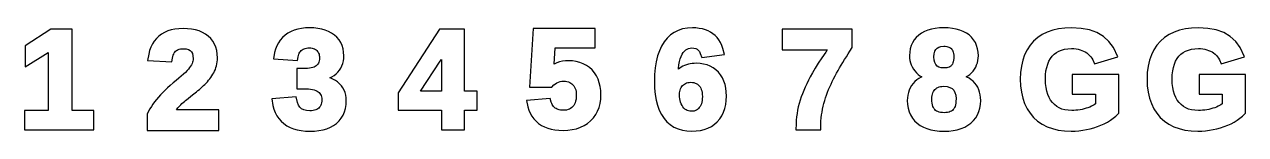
# Model space of a CAD drawing. Header units: metres. Extents: x 3 to 171, y -107 to -32.
# Drawn here: x 132.04 to 156.51, y -106.56 to -104.49 of the extents above; entities that cross this region are included whole.
import ezdxf

# ---------------------------------------------------------------- set-up
doc = ezdxf.new("R2010")
doc.units = ezdxf.units.M

msp = doc.modelspace()

# ---------------------------------------------------------------- linework, layer by layer
for p, q in [((137.672, -104.495), (137.593, -104.504)), ((137.754, -104.492), (137.672, -104.495)), ((137.84, -104.495), (137.754, -104.492)), ((137.922, -104.504), (137.84, -104.495)), ((145.426, -104.494), (145.326, -104.5)), ((145.497, -104.497), (145.426, -104.494)), ((150.465, -104.494), (150.377, -104.497)), ((150.554, -104.497), (150.465, -104.494)), ((153.027, -104.494), (152.892, -104.5)), ((153.215, -104.505), (153.027, -104.494)), ((155.567, -104.494), (155.432, -104.5)), ((155.755, -104.505), (155.567, -104.494)), ((132.57, -104.522), (132.056, -104.856)), ((132.995, -104.522), (132.57, -104.522)), ((132.995, -106.15), (132.995, -104.522)), ((134.686, -104.706), (134.642, -104.758)), ((134.735, -104.659), (134.686, -104.706)), ((134.789, -104.619), (134.735, -104.659)), ((134.849, -104.585), (134.789, -104.619)), ((134.914, -104.557), (134.849, -104.585)), ((134.984, -104.535), (134.914, -104.557)), ((135.058, -104.52), (134.984, -104.535)), ((135.136, -104.511), (135.058, -104.52)), ((135.219, -104.508), (135.136, -104.511)), ((135.308, -104.511), (135.219, -104.508)), ((135.392, -104.52), (135.308, -104.511)), ((135.47, -104.535), (135.392, -104.52)), ((135.542, -104.557), (135.47, -104.535)), ((135.61, -104.585), (135.542, -104.557)), ((135.671, -104.62), (135.61, -104.585)), ((135.726, -104.661), (135.671, -104.62)), ((135.775, -104.708), (135.726, -104.661)), ((135.816, -104.761), (135.775, -104.708)), ((137.169, -104.74), (137.131, -104.796)), ((137.214, -104.689), (137.169, -104.74)), ((137.266, -104.643), (137.214, -104.689)), ((137.322, -104.603), (137.266, -104.643)), ((137.384, -104.569), (137.322, -104.603)), ((137.449, -104.541), (137.384, -104.569)), ((137.519, -104.52), (137.449, -104.541)), ((137.593, -104.504), (137.519, -104.52)), ((137.998, -104.519), (137.922, -104.504)), ((138.07, -104.539), (137.998, -104.519)), ((138.136, -104.566), (138.07, -104.539)), ((138.198, -104.599), (138.136, -104.566)), ((138.254, -104.638), (138.198, -104.599)), ((138.303, -104.683), (138.254, -104.638)), ((138.346, -104.733), (138.303, -104.683)), ((138.38, -104.788), (138.346, -104.733)), ((140.358, -104.522), (139.528, -105.793)), ((140.861, -104.522), (140.358, -104.522)), ((140.861, -105.76), (140.861, -104.522)), ((142.236, -104.508), (142.164, -105.684)), ((143.482, -104.508), (142.236, -104.508)), ((143.482, -104.892), (143.482, -104.508)), ((144.92, -104.7), (144.86, -104.774)), ((144.988, -104.637), (144.92, -104.7)), ((145.062, -104.585), (144.988, -104.637)), ((145.144, -104.545), (145.062, -104.585)), ((145.232, -104.517), (145.144, -104.545)), ((145.326, -104.5), (145.232, -104.517)), ((145.564, -104.504), (145.497, -104.497)), ((145.627, -104.515), (145.564, -104.504)), ((145.687, -104.532), (145.627, -104.515)), ((145.742, -104.553), (145.687, -104.532)), ((145.793, -104.58), (145.742, -104.553)), ((145.84, -104.612), (145.793, -104.58)), ((145.883, -104.648), (145.84, -104.612)), ((145.922, -104.69), (145.883, -104.648)), ((145.957, -104.737), (145.922, -104.69)), ((145.988, -104.789), (145.957, -104.737)), ((148.628, -104.522), (147.225, -104.522)), ((147.225, -104.522), (147.225, -104.935)), ((148.628, -104.889), (148.628, -104.522)), ((149.873, -104.736), (149.839, -104.791)), ((149.914, -104.686), (149.873, -104.736)), ((149.963, -104.641), (149.914, -104.686)), ((150.018, -104.602), (149.963, -104.641)), ((150.079, -104.568), (150.018, -104.602)), ((150.146, -104.541), (150.079, -104.568)), ((150.218, -104.521), (150.146, -104.541)), ((150.295, -104.506), (150.218, -104.521)), ((150.377, -104.497), (150.295, -104.506)), ((150.637, -104.506), (150.554, -104.497)), ((150.716, -104.52), (150.637, -104.506)), ((150.788, -104.54), (150.716, -104.52)), ((150.855, -104.566), (150.788, -104.54)), ((150.917, -104.599), (150.855, -104.566)), ((150.973, -104.637), (150.917, -104.599)), ((151.022, -104.682), (150.973, -104.637)), ((151.063, -104.732), (151.022, -104.682)), ((151.098, -104.787), (151.063, -104.732)), ((152.347, -104.689), (152.266, -104.76)), ((152.439, -104.629), (152.347, -104.689)), ((152.539, -104.58), (152.439, -104.629)), ((152.648, -104.542), (152.539, -104.58)), ((152.766, -104.516), (152.648, -104.542)), ((152.892, -104.5), (152.766, -104.516)), ((153.384, -104.537), (153.215, -104.505)), ((153.535, -104.59), (153.384, -104.537)), ((153.665, -104.666), (153.535, -104.59)), ((153.775, -104.764), (153.665, -104.666)), ((154.887, -104.689), (154.806, -104.76)), ((154.979, -104.629), (154.887, -104.689)), ((155.079, -104.58), (154.979, -104.629)), ((155.188, -104.542), (155.079, -104.58)), ((155.306, -104.516), (155.188, -104.542)), ((155.432, -104.5), (155.306, -104.516)), ((155.924, -104.537), (155.755, -104.505)), ((156.075, -104.59), (155.924, -104.537)), ((156.205, -104.666), (156.075, -104.59)), ((156.315, -104.764), (156.205, -104.666)), ((132.056, -104.856), (132.056, -105.273)), ((134.55, -104.947), (134.531, -105.02)), ((134.575, -104.879), (134.55, -104.947)), ((134.605, -104.816), (134.575, -104.879)), ((134.642, -104.758), (134.605, -104.816)), ((135.045, -104.997), (135.058, -104.978)), ((135.058, -104.978), (135.071, -104.963)), ((135.071, -104.963), (135.086, -104.95)), ((135.086, -104.95), (135.102, -104.939)), ((135.102, -104.939), (135.121, -104.929)), ((135.121, -104.929), (135.142, -104.922)), ((135.142, -104.922), (135.166, -104.916)), ((135.166, -104.916), (135.192, -104.913)), ((135.192, -104.913), (135.221, -104.912)), ((135.221, -104.912), (135.28, -104.916)), ((135.28, -104.916), (135.326, -104.929)), ((135.326, -104.929), (135.361, -104.948)), ((135.361, -104.948), (135.387, -104.974)), ((135.387, -104.974), (135.406, -105.008)), ((135.85, -104.819), (135.816, -104.761)), ((135.876, -104.881), (135.85, -104.819)), ((135.895, -104.948), (135.876, -104.881)), ((135.906, -105.02), (135.895, -104.948)), ((137.073, -104.921), (137.055, -104.99)), ((137.099, -104.856), (137.073, -104.921)), ((137.131, -104.796), (137.099, -104.856)), ((137.55, -105), (137.561, -104.981)), ((137.561, -104.981), (137.575, -104.964)), ((137.575, -104.964), (137.59, -104.949)), ((137.59, -104.949), (137.607, -104.935)), ((137.607, -104.935), (137.626, -104.923)), ((137.626, -104.923), (137.646, -104.914)), ((137.646, -104.914), (137.668, -104.906)), ((137.668, -104.906), (137.692, -104.901)), ((137.692, -104.901), (137.718, -104.897)), ((137.718, -104.897), (137.747, -104.896)), ((137.747, -104.896), (137.778, -104.897)), ((137.778, -104.897), (137.805, -104.901)), ((137.805, -104.901), (137.83, -104.907)), ((137.83, -104.907), (137.852, -104.914)), ((137.852, -104.914), (137.871, -104.924)), ((137.871, -104.924), (137.888, -104.935)), ((137.888, -104.935), (137.903, -104.949)), ((137.903, -104.949), (137.916, -104.964)), ((137.916, -104.964), (137.928, -104.981)), ((137.928, -104.981), (137.937, -105)), ((138.407, -104.848), (138.38, -104.788)), ((138.426, -104.912), (138.407, -104.848)), ((138.438, -104.98), (138.426, -104.912)), ((138.441, -105.051), (138.438, -104.98)), ((142.654, -105.223), (142.676, -104.892)), ((142.676, -104.892), (143.482, -104.892)), ((144.765, -104.952), (144.729, -105.057)), ((144.808, -104.858), (144.765, -104.952)), ((144.86, -104.774), (144.808, -104.858)), ((145.244, -104.988), (145.269, -104.959)), ((145.269, -104.959), (145.295, -104.935)), ((145.295, -104.935), (145.323, -104.918)), ((145.323, -104.918), (145.352, -104.906)), ((145.352, -104.906), (145.384, -104.898)), ((145.384, -104.898), (145.418, -104.896)), ((145.418, -104.896), (145.459, -104.899)), ((145.459, -104.899), (145.493, -104.908)), ((145.493, -104.908), (145.521, -104.922)), ((145.521, -104.922), (145.546, -104.942)), ((145.546, -104.942), (145.567, -104.969)), ((145.567, -104.969), (145.586, -105.004)), ((146.015, -104.845), (145.988, -104.789)), ((146.038, -104.906), (146.015, -104.845)), ((146.073, -105.025), (146.038, -104.906)), ((147.225, -104.935), (148.13, -104.935)), ((148.098, -104.982), (148.021, -105.097)), ((148.13, -104.935), (148.098, -104.982)), ((148.548, -105.016), (148.584, -104.959)), ((148.584, -104.959), (148.628, -104.889)), ((149.782, -104.98), (149.779, -105.05)), ((149.793, -104.913), (149.782, -104.98)), ((149.812, -104.85), (149.793, -104.913)), ((149.839, -104.791), (149.812, -104.85)), ((150.272, -105.012), (150.285, -104.963)), ((150.285, -104.963), (150.304, -104.926)), ((150.304, -104.926), (150.33, -104.899)), ((150.33, -104.899), (150.364, -104.879)), ((150.364, -104.879), (150.408, -104.866)), ((150.408, -104.866), (150.466, -104.862)), ((150.466, -104.862), (150.496, -104.863)), ((150.496, -104.863), (150.523, -104.866)), ((150.523, -104.866), (150.548, -104.871)), ((150.548, -104.871), (150.569, -104.879)), ((150.569, -104.879), (150.588, -104.887)), ((150.588, -104.887), (150.604, -104.898)), ((150.604, -104.898), (150.617, -104.91)), ((150.617, -104.91), (150.629, -104.924)), ((150.629, -104.924), (150.64, -104.94)), ((150.64, -104.94), (150.648, -104.96)), ((150.648, -104.96), (150.656, -104.983)), ((150.656, -104.983), (150.661, -105.009)), ((151.124, -104.847), (151.098, -104.787)), ((151.143, -104.912), (151.124, -104.847)), ((151.154, -104.98), (151.143, -104.912)), ((151.158, -105.053), (151.154, -104.98)), ((152.134, -104.933), (152.085, -105.033)), ((152.194, -104.842), (152.134, -104.933)), ((152.266, -104.76), (152.194, -104.842)), ((152.721, -104.988), (152.77, -104.96)), ((152.77, -104.96), (152.826, -104.938)), ((152.826, -104.938), (152.887, -104.922)), ((152.887, -104.922), (152.954, -104.912)), ((152.954, -104.912), (153.027, -104.909)), ((153.027, -104.909), (153.072, -104.91)), ((153.072, -104.91), (153.115, -104.915)), ((153.115, -104.915), (153.156, -104.922)), ((153.156, -104.922), (153.195, -104.931)), ((153.195, -104.931), (153.232, -104.944)), ((153.232, -104.944), (153.268, -104.959)), ((153.268, -104.959), (153.301, -104.977)), ((153.301, -104.977), (153.332, -104.997)), ((153.863, -104.884), (153.775, -104.764)), ((153.953, -105.073), (153.863, -104.884)), ((154.674, -104.933), (154.625, -105.033)), ((154.734, -104.842), (154.674, -104.933)), ((154.806, -104.76), (154.734, -104.842)), ((155.261, -104.988), (155.31, -104.96)), ((155.31, -104.96), (155.366, -104.938)), ((155.366, -104.938), (155.427, -104.922)), ((155.427, -104.922), (155.494, -104.912)), ((155.494, -104.912), (155.567, -104.909)), ((155.567, -104.909), (155.612, -104.91)), ((155.612, -104.91), (155.655, -104.915)), ((155.655, -104.915), (155.696, -104.922)), ((155.696, -104.922), (155.735, -104.931)), ((155.735, -104.931), (155.772, -104.944)), ((155.772, -104.944), (155.808, -104.959)), ((155.808, -104.959), (155.841, -104.977)), ((155.841, -104.977), (155.872, -104.997)), ((156.403, -104.884), (156.315, -104.764)), ((156.493, -105.073), (156.403, -104.884)), ((132.056, -105.273), (132.514, -104.986)), ((132.514, -104.986), (132.514, -106.15)), ((134.531, -105.02), (134.51, -105.15)), ((134.51, -105.15), (134.994, -105.177)), ((134.994, -105.177), (135.007, -105.099)), ((135.007, -105.099), (135.015, -105.069)), ((135.015, -105.069), (135.024, -105.042)), ((135.024, -105.042), (135.034, -105.018)), ((135.034, -105.018), (135.045, -104.997)), ((135.401, -105.209), (135.388, -105.235)), ((135.41, -105.184), (135.401, -105.209)), ((135.406, -105.008), (135.418, -105.054)), ((135.417, -105.159), (135.41, -105.184)), ((135.421, -105.135), (135.417, -105.159)), ((135.418, -105.054), (135.423, -105.112)), ((135.423, -105.112), (135.421, -105.135)), ((135.891, -105.252), (135.899, -105.215)), ((135.899, -105.215), (135.905, -105.176)), ((135.905, -105.176), (135.908, -105.136)), ((135.909, -105.095), (135.906, -105.02)), ((135.908, -105.136), (135.909, -105.095)), ((137.055, -104.99), (137.034, -105.115)), ((137.034, -105.115), (137.516, -105.149)), ((137.516, -105.149), (137.527, -105.071)), ((137.527, -105.071), (137.533, -105.045)), ((137.533, -105.045), (137.54, -105.022)), ((137.54, -105.022), (137.55, -105)), ((137.922, -105.218), (137.907, -105.236)), ((137.933, -105.199), (137.922, -105.218)), ((137.942, -105.178), (137.933, -105.199)), ((137.937, -105), (137.945, -105.021)), ((137.949, -105.154), (137.942, -105.178)), ((137.945, -105.021), (137.95, -105.044)), ((137.953, -105.128), (137.949, -105.154)), ((137.95, -105.044), (137.954, -105.07)), ((137.955, -105.098), (137.953, -105.128)), ((137.954, -105.07), (137.955, -105.098)), ((138.403, -105.254), (138.42, -105.207)), ((138.42, -105.207), (138.432, -105.157)), ((138.432, -105.157), (138.439, -105.105)), ((138.439, -105.105), (138.441, -105.051)), ((139.981, -105.76), (140.374, -105.163)), ((140.374, -105.163), (140.398, -105.126)), ((140.398, -105.126), (140.397, -105.141)), ((140.397, -105.141), (140.397, -105.164)), ((140.397, -105.164), (140.397, -105.185)), ((140.397, -105.185), (140.397, -105.76)), ((142.658, -105.221), (142.654, -105.223)), ((142.71, -105.196), (142.658, -105.221)), ((142.764, -105.177), (142.71, -105.196)), ((142.822, -105.163), (142.764, -105.177)), ((142.881, -105.155), (142.822, -105.163)), ((142.944, -105.153), (142.881, -105.155)), ((143.024, -105.156), (142.944, -105.153)), ((143.1, -105.167), (143.024, -105.156)), ((143.173, -105.186), (143.1, -105.167)), ((143.241, -105.213), (143.173, -105.186)), ((143.304, -105.247), (143.241, -105.213)), ((144.702, -105.171), (144.683, -105.295)), ((144.729, -105.057), (144.702, -105.171)), ((145.156, -105.233), (145.168, -105.17)), ((145.168, -105.17), (145.183, -105.114)), ((145.183, -105.114), (145.201, -105.065)), ((145.201, -105.065), (145.221, -105.023)), ((145.221, -105.023), (145.244, -104.988)), ((145.346, -105.223), (145.308, -105.234)), ((145.384, -105.214), (145.346, -105.223)), ((145.423, -105.208), (145.384, -105.214)), ((145.464, -105.205), (145.423, -105.208)), ((145.506, -105.204), (145.464, -105.205)), ((145.581, -105.207), (145.506, -105.204)), ((145.653, -105.218), (145.581, -105.207)), ((145.586, -105.004), (145.615, -105.089)), ((145.615, -105.089), (146.073, -105.025)), ((145.721, -105.236), (145.653, -105.218)), ((147.951, -105.204), (147.89, -105.302)), ((148.021, -105.097), (147.951, -105.204)), ((148.411, -105.24), (148.444, -105.185)), ((148.444, -105.185), (148.478, -105.129)), ((148.478, -105.129), (148.513, -105.073)), ((148.513, -105.073), (148.548, -105.016)), ((149.779, -105.05), (149.781, -105.099)), ((149.781, -105.099), (149.787, -105.146)), ((149.787, -105.146), (149.798, -105.191)), ((149.798, -105.191), (149.813, -105.235)), ((150.268, -105.073), (150.272, -105.012)), ((150.273, -105.138), (150.268, -105.073)), ((150.285, -105.19), (150.273, -105.138)), ((150.305, -105.229), (150.285, -105.19)), ((150.331, -105.258), (150.305, -105.229)), ((150.639, -105.218), (150.629, -105.235)), ((150.648, -105.197), (150.639, -105.218)), ((150.656, -105.172), (150.648, -105.197)), ((150.661, -105.143), (150.656, -105.172)), ((150.661, -105.009), (150.664, -105.04)), ((150.664, -105.11), (150.661, -105.143)), ((150.664, -105.04), (150.666, -105.073)), ((150.666, -105.073), (150.664, -105.11)), ((151.123, -105.237), (151.138, -105.194)), ((151.138, -105.194), (151.149, -105.148)), ((151.149, -105.148), (151.155, -105.101)), ((151.155, -105.101), (151.158, -105.053)), ((152.047, -105.142), (152.02, -105.259)), ((152.085, -105.033), (152.047, -105.142)), ((152.527, -105.285), (152.547, -105.22)), ((152.547, -105.22), (152.571, -105.162)), ((152.571, -105.162), (152.601, -105.109)), ((152.601, -105.109), (152.636, -105.063)), ((152.636, -105.063), (152.676, -105.022)), ((152.676, -105.022), (152.721, -104.988)), ((153.332, -104.997), (153.361, -105.02)), ((153.361, -105.02), (153.387, -105.045)), ((153.387, -105.045), (153.41, -105.072)), ((153.41, -105.072), (153.432, -105.103)), ((153.432, -105.103), (153.451, -105.136)), ((153.451, -105.136), (153.486, -105.214)), ((153.486, -105.214), (153.953, -105.073)), ((154.587, -105.142), (154.56, -105.259)), ((154.625, -105.033), (154.587, -105.142)), ((155.067, -105.285), (155.087, -105.22)), ((155.087, -105.22), (155.111, -105.162)), ((155.111, -105.162), (155.141, -105.109)), ((155.141, -105.109), (155.176, -105.063)), ((155.176, -105.063), (155.216, -105.022)), ((155.216, -105.022), (155.261, -104.988)), ((155.872, -104.997), (155.901, -105.02)), ((155.901, -105.02), (155.927, -105.045)), ((155.927, -105.045), (155.95, -105.072)), ((155.95, -105.072), (155.972, -105.103)), ((155.972, -105.103), (155.991, -105.136)), ((155.991, -105.136), (156.026, -105.214)), ((156.026, -105.214), (156.493, -105.073)), ((135.183, -105.462), (135.133, -105.504)), ((135.227, -105.422), (135.183, -105.462)), ((135.266, -105.385), (135.227, -105.422)), ((135.3, -105.35), (135.266, -105.385)), ((135.329, -105.318), (135.3, -105.35)), ((135.352, -105.289), (135.329, -105.318)), ((135.372, -105.261), (135.352, -105.289)), ((135.388, -105.235), (135.372, -105.261)), ((135.777, -105.485), (135.798, -105.455)), ((135.798, -105.455), (135.817, -105.424)), ((135.817, -105.424), (135.835, -105.392)), ((135.835, -105.392), (135.852, -105.359)), ((135.852, -105.359), (135.867, -105.325)), ((135.867, -105.325), (135.88, -105.289)), ((135.88, -105.289), (135.891, -105.252)), ((137.675, -105.308), (137.5, -105.308)), ((137.5, -105.308), (137.5, -105.715)), ((137.717, -105.306), (137.675, -105.308)), ((137.755, -105.302), (137.717, -105.306)), ((137.79, -105.296), (137.755, -105.302)), ((137.82, -105.288), (137.79, -105.296)), ((137.847, -105.278), (137.82, -105.288)), ((137.87, -105.266), (137.847, -105.278)), ((137.89, -105.251), (137.87, -105.266)), ((137.907, -105.236), (137.89, -105.251)), ((138.163, -105.494), (138.204, -105.473)), ((138.204, -105.473), (138.247, -105.446)), ((138.247, -105.446), (138.287, -105.414)), ((138.287, -105.414), (138.323, -105.379)), ((138.323, -105.379), (138.355, -105.34)), ((138.355, -105.34), (138.381, -105.299)), ((138.381, -105.299), (138.403, -105.254)), ((143.362, -105.288), (143.304, -105.247)), ((143.416, -105.337), (143.362, -105.288)), ((143.463, -105.393), (143.416, -105.337)), ((143.503, -105.454), (143.463, -105.393)), ((143.536, -105.52), (143.503, -105.454)), ((144.671, -105.429), (144.667, -105.572)), ((144.683, -105.295), (144.671, -105.429)), ((145.173, -105.302), (145.146, -105.323)), ((145.146, -105.323), (145.147, -105.303)), ((145.147, -105.303), (145.156, -105.233)), ((145.204, -105.281), (145.173, -105.302)), ((145.237, -105.263), (145.204, -105.281)), ((145.272, -105.247), (145.237, -105.263)), ((145.308, -105.234), (145.272, -105.247)), ((145.785, -105.262), (145.721, -105.236)), ((145.844, -105.295), (145.785, -105.262)), ((145.898, -105.335), (145.844, -105.295)), ((145.948, -105.383), (145.898, -105.335)), ((145.991, -105.436), (145.948, -105.383)), ((146.028, -105.495), (145.991, -105.436)), ((147.79, -105.472), (147.751, -105.544)), ((147.836, -105.392), (147.79, -105.472)), ((147.89, -105.302), (147.836, -105.392)), ((148.258, -105.511), (148.286, -105.457)), ((148.286, -105.457), (148.315, -105.403)), ((148.315, -105.403), (148.346, -105.349)), ((148.346, -105.349), (148.378, -105.295)), ((148.378, -105.295), (148.411, -105.24)), ((149.813, -105.235), (149.833, -105.277)), ((149.833, -105.277), (149.856, -105.318)), ((149.856, -105.318), (149.884, -105.357)), ((149.884, -105.357), (149.916, -105.393)), ((149.916, -105.393), (149.95, -105.425)), ((149.95, -105.425), (149.988, -105.453)), ((149.988, -105.453), (150.025, -105.477)), ((150.366, -105.279), (150.331, -105.258)), ((150.411, -105.292), (150.366, -105.279)), ((150.469, -105.297), (150.411, -105.292)), ((150.498, -105.296), (150.469, -105.297)), ((150.525, -105.293), (150.498, -105.296)), ((150.549, -105.287), (150.525, -105.293)), ((150.57, -105.28), (150.549, -105.287)), ((150.589, -105.271), (150.57, -105.28)), ((150.604, -105.261), (150.589, -105.271)), ((150.618, -105.249), (150.604, -105.261)), ((150.629, -105.235), (150.618, -105.249)), ((150.914, -105.474), (150.948, -105.454)), ((150.925, -105.478), (150.914, -105.474)), ((150.948, -105.454), (150.986, -105.426)), ((150.986, -105.426), (151.021, -105.394)), ((151.021, -105.394), (151.052, -105.358)), ((151.052, -105.358), (151.08, -105.32)), ((151.08, -105.32), (151.104, -105.28)), ((151.104, -105.28), (151.123, -105.237)), ((152.004, -105.385), (151.999, -105.519)), ((152.02, -105.259), (152.004, -105.385)), ((152.502, -105.519), (152.505, -105.435)), ((152.505, -105.435), (152.513, -105.357)), ((152.513, -105.357), (152.527, -105.285)), ((153.973, -105.426), (153.04, -105.426)), ((153.04, -105.426), (153.04, -105.822)), ((153.973, -106.2), (153.973, -105.426)), ((154.544, -105.385), (154.539, -105.519)), ((154.56, -105.259), (154.544, -105.385)), ((155.042, -105.519), (155.045, -105.435)), ((155.045, -105.435), (155.053, -105.357)), ((155.053, -105.357), (155.067, -105.285)), ((156.513, -105.426), (155.581, -105.426)), ((155.581, -105.426), (155.581, -105.822)), ((156.513, -106.2), (156.513, -105.426)), ((134.911, -105.693), (134.861, -105.741)), ((134.964, -105.646), (134.911, -105.693)), ((135.02, -105.597), (134.964, -105.646)), ((135.079, -105.549), (135.02, -105.597)), ((135.133, -105.504), (135.079, -105.549)), ((135.548, -105.725), (135.576, -105.701)), ((135.576, -105.701), (135.604, -105.676)), ((135.604, -105.676), (135.631, -105.65)), ((135.631, -105.65), (135.658, -105.625)), ((135.658, -105.625), (135.683, -105.598)), ((135.683, -105.598), (135.708, -105.571)), ((135.708, -105.571), (135.732, -105.544)), ((135.732, -105.544), (135.755, -105.515)), ((135.755, -105.515), (135.777, -105.485)), ((137.5, -105.715), (137.682, -105.715)), ((137.682, -105.715), (137.731, -105.717)), ((137.731, -105.717), (137.774, -105.721)), ((138.17, -105.496), (138.163, -105.494)), ((138.223, -105.519), (138.17, -105.496)), ((138.272, -105.546), (138.223, -105.519)), ((138.317, -105.577), (138.272, -105.546)), ((138.357, -105.613), (138.317, -105.577)), ((138.392, -105.653), (138.357, -105.613)), ((138.422, -105.695), (138.392, -105.653)), ((138.447, -105.741), (138.422, -105.695)), ((142.164, -105.684), (142.61, -105.684)), ((142.61, -105.684), (142.653, -105.637)), ((142.653, -105.637), (142.681, -105.613)), ((142.681, -105.613), (142.71, -105.594)), ((142.71, -105.594), (142.741, -105.58)), ((142.741, -105.58), (142.774, -105.569)), ((142.774, -105.569), (142.809, -105.563)), ((142.809, -105.563), (142.848, -105.561)), ((142.848, -105.561), (142.882, -105.562)), ((142.882, -105.562), (142.914, -105.567)), ((142.914, -105.567), (142.943, -105.575)), ((142.943, -105.575), (142.969, -105.585)), ((142.969, -105.585), (142.993, -105.598)), ((142.993, -105.598), (143.014, -105.615)), ((143.014, -105.615), (143.034, -105.634)), ((143.034, -105.634), (143.051, -105.656)), ((143.051, -105.656), (143.066, -105.681)), ((143.066, -105.681), (143.078, -105.707)), ((143.078, -105.707), (143.088, -105.737)), ((143.561, -105.592), (143.536, -105.52)), ((143.579, -105.668), (143.561, -105.592)), ((143.59, -105.748), (143.579, -105.668)), ((144.667, -105.572), (144.671, -105.704)), ((144.671, -105.704), (144.683, -105.826)), ((145.179, -105.739), (145.188, -105.713)), ((145.188, -105.713), (145.2, -105.69)), ((145.2, -105.69), (145.214, -105.669)), ((145.214, -105.669), (145.23, -105.649)), ((145.23, -105.649), (145.248, -105.632)), ((145.248, -105.632), (145.268, -105.618)), ((145.268, -105.618), (145.289, -105.606)), ((145.289, -105.606), (145.312, -105.597)), ((145.312, -105.597), (145.338, -105.59)), ((145.338, -105.59), (145.365, -105.586)), ((145.365, -105.586), (145.395, -105.584)), ((145.395, -105.584), (145.427, -105.586)), ((145.427, -105.586), (145.456, -105.59)), ((145.456, -105.59), (145.482, -105.598)), ((145.482, -105.598), (145.505, -105.607)), ((145.505, -105.607), (145.527, -105.62)), ((145.527, -105.62), (145.546, -105.635)), ((145.546, -105.635), (145.565, -105.653)), ((145.565, -105.653), (145.581, -105.674)), ((145.581, -105.674), (145.594, -105.698)), ((145.594, -105.698), (145.606, -105.725)), ((146.058, -105.559), (146.028, -105.495)), ((146.081, -105.627), (146.058, -105.559)), ((146.097, -105.7), (146.081, -105.627)), ((146.107, -105.777), (146.097, -105.7)), ((147.687, -105.678), (147.659, -105.745)), ((147.718, -105.611), (147.687, -105.678)), ((147.751, -105.544), (147.718, -105.611)), ((148.157, -105.728), (148.18, -105.674)), ((148.18, -105.674), (148.205, -105.619)), ((148.205, -105.619), (148.231, -105.566)), ((148.231, -105.566), (148.258, -105.511)), ((149.794, -105.692), (149.772, -105.739)), ((149.82, -105.648), (149.794, -105.692)), ((149.851, -105.607), (149.82, -105.648)), ((149.887, -105.57), (149.851, -105.607)), ((149.925, -105.536), (149.887, -105.57)), ((149.967, -105.507), (149.925, -105.536)), ((150.012, -105.482), (149.967, -105.507)), ((150.025, -105.477), (150.012, -105.482)), ((150.286, -105.727), (150.304, -105.711)), ((150.304, -105.711), (150.323, -105.697)), ((150.323, -105.697), (150.345, -105.686)), ((150.345, -105.686), (150.37, -105.677)), ((150.37, -105.677), (150.398, -105.67)), ((150.398, -105.67), (150.428, -105.666)), ((150.428, -105.666), (150.461, -105.664)), ((150.461, -105.664), (150.533, -105.67)), ((150.533, -105.67), (150.589, -105.685)), ((150.589, -105.685), (150.632, -105.71)), ((150.632, -105.71), (150.665, -105.743)), ((150.971, -105.502), (150.925, -105.478)), ((151.013, -105.531), (150.971, -105.502)), ((151.052, -105.563), (151.013, -105.531)), ((151.088, -105.6), (151.052, -105.563)), ((151.119, -105.64), (151.088, -105.6)), ((151.146, -105.684), (151.119, -105.64)), ((151.167, -105.731), (151.146, -105.684)), ((151.999, -105.519), (152.004, -105.655)), ((152.004, -105.655), (152.02, -105.782)), ((152.505, -105.605), (152.502, -105.519)), ((152.514, -105.685), (152.505, -105.605)), ((152.528, -105.758), (152.514, -105.685)), ((154.539, -105.519), (154.544, -105.655)), ((154.544, -105.655), (154.56, -105.782)), ((155.045, -105.605), (155.042, -105.519)), ((155.054, -105.685), (155.045, -105.605)), ((155.068, -105.758), (155.054, -105.685)), ((134.687, -105.926), (134.651, -105.973)), ((134.727, -105.88), (134.687, -105.926)), ((134.768, -105.834), (134.727, -105.88)), ((134.813, -105.788), (134.768, -105.834)), ((134.861, -105.741), (134.813, -105.788)), ((135.246, -105.968), (135.271, -105.947)), ((135.271, -105.947), (135.296, -105.926)), ((135.296, -105.926), (135.322, -105.905)), ((135.322, -105.905), (135.377, -105.861)), ((135.377, -105.861), (135.433, -105.816)), ((135.433, -105.816), (135.489, -105.771)), ((135.489, -105.771), (135.518, -105.749)), ((135.518, -105.749), (135.548, -105.725)), ((137.487, -105.875), (137.001, -105.917)), ((137.001, -105.917), (137.022, -106.047)), ((137.511, -105.987), (137.487, -105.875)), ((137.774, -105.721), (137.813, -105.727)), ((137.813, -105.727), (137.847, -105.736)), ((137.847, -105.736), (137.878, -105.746)), ((137.878, -105.746), (137.905, -105.759)), ((137.905, -105.759), (137.928, -105.774)), ((137.928, -105.774), (137.947, -105.79)), ((137.947, -105.79), (137.963, -105.808)), ((137.963, -105.808), (137.976, -105.827)), ((137.976, -105.827), (137.986, -105.848)), ((137.986, -105.848), (137.993, -105.872)), ((137.993, -105.872), (137.998, -105.899)), ((137.998, -105.963), (137.994, -105.993)), ((137.998, -105.899), (137.999, -105.929)), ((137.999, -105.929), (137.998, -105.963)), ((138.466, -105.79), (138.447, -105.741)), ((138.479, -105.841), (138.466, -105.79)), ((138.487, -105.895), (138.479, -105.841)), ((138.486, -106.031), (138.49, -105.952)), ((138.49, -105.952), (138.487, -105.895)), ((139.528, -105.793), (139.528, -106.144)), ((140.397, -105.76), (139.981, -105.76)), ((141.116, -105.76), (140.861, -105.76)), ((141.116, -106.144), (141.116, -105.76)), ((142.579, -105.908), (142.1, -105.947)), ((142.1, -105.947), (142.127, -106.072)), ((142.599, -105.979), (142.579, -105.908)), ((143.087, -105.96), (143.077, -105.992)), ((143.095, -105.924), (143.087, -105.96)), ((143.088, -105.737), (143.095, -105.769)), ((143.095, -105.769), (143.1, -105.804)), ((143.1, -105.885), (143.095, -105.924)), ((143.1, -105.804), (143.101, -105.841)), ((143.101, -105.841), (143.1, -105.885)), ((143.577, -106.007), (143.589, -105.922)), ((143.589, -105.922), (143.593, -105.833)), ((143.593, -105.833), (143.59, -105.748)), ((144.683, -105.826), (144.702, -105.94)), ((144.702, -105.94), (144.729, -106.044)), ((145.168, -105.829), (145.169, -105.796)), ((145.169, -105.872), (145.168, -105.829)), ((145.169, -105.796), (145.173, -105.766)), ((145.173, -105.912), (145.169, -105.872)), ((145.173, -105.766), (145.179, -105.739)), ((145.181, -105.949), (145.173, -105.912)), ((145.191, -105.984), (145.181, -105.949)), ((145.606, -105.725), (145.615, -105.756)), ((145.615, -105.756), (145.622, -105.79)), ((145.622, -105.949), (145.616, -105.983)), ((145.622, -105.79), (145.626, -105.828)), ((145.626, -105.911), (145.622, -105.949)), ((145.626, -105.828), (145.628, -105.869)), ((145.628, -105.869), (145.626, -105.911)), ((146.095, -106.031), (146.106, -105.947)), ((146.106, -105.947), (146.11, -105.859)), ((146.11, -105.859), (146.107, -105.777)), ((147.587, -105.942), (147.567, -106.008)), ((147.608, -105.877), (147.587, -105.942)), ((147.632, -105.811), (147.608, -105.877)), ((147.659, -105.745), (147.632, -105.811)), ((148.063, -106.007), (148.079, -105.95)), ((148.079, -105.95), (148.097, -105.893)), ((148.097, -105.893), (148.115, -105.838)), ((148.115, -105.838), (148.136, -105.783)), ((148.136, -105.783), (148.157, -105.728)), ((149.736, -105.893), (149.734, -105.948)), ((149.734, -105.948), (149.738, -106.027)), ((149.743, -105.839), (149.736, -105.893)), ((149.755, -105.788), (149.743, -105.839)), ((149.772, -105.739), (149.755, -105.788)), ((150.226, -105.92), (150.227, -105.883)), ((150.227, -105.962), (150.226, -105.92)), ((150.227, -105.883), (150.231, -105.849)), ((150.231, -106.001), (150.227, -105.962)), ((150.231, -105.849), (150.238, -105.819)), ((150.238, -105.819), (150.247, -105.791)), ((150.247, -105.791), (150.258, -105.767)), ((150.258, -105.767), (150.271, -105.746)), ((150.271, -105.746), (150.286, -105.727)), ((150.665, -105.743), (150.689, -105.786)), ((150.689, -105.786), (150.705, -105.843)), ((150.705, -105.843), (150.71, -105.915)), ((150.709, -105.959), (150.705, -105.999)), ((150.71, -105.915), (150.709, -105.959)), ((151.184, -105.781), (151.167, -105.731)), ((151.196, -105.833), (151.184, -105.781)), ((151.203, -105.888), (151.196, -105.833)), ((151.201, -106.025), (151.205, -105.946)), ((151.205, -105.946), (151.203, -105.888)), ((152.02, -105.782), (152.047, -105.9)), ((152.047, -105.9), (152.085, -106.01)), ((152.548, -105.825), (152.528, -105.758)), ((152.574, -105.885), (152.548, -105.825)), ((152.605, -105.94), (152.574, -105.885)), ((152.641, -105.988), (152.605, -105.94)), ((153.04, -105.822), (153.507, -105.822)), ((153.507, -105.822), (153.507, -106.012)), ((154.56, -105.782), (154.587, -105.9)), ((154.587, -105.9), (154.625, -106.01)), ((155.088, -105.825), (155.068, -105.758)), ((155.114, -105.885), (155.088, -105.825)), ((155.145, -105.94), (155.114, -105.885)), ((155.181, -105.988), (155.145, -105.94)), ((155.581, -105.822), (156.047, -105.822)), ((156.047, -105.822), (156.047, -106.012)), ((132.514, -106.15), (132.041, -106.15)), ((132.041, -106.15), (132.041, -106.533)), ((133.433, -106.15), (132.995, -106.15)), ((133.433, -106.533), (133.433, -106.15)), ((134.53, -106.163), (134.502, -106.222)), ((134.556, -106.115), (134.53, -106.163)), ((134.585, -106.067), (134.556, -106.115)), ((134.617, -106.02), (134.585, -106.067)), ((134.651, -105.973), (134.617, -106.02)), ((135.087, -106.134), (135.099, -106.117)), ((135.939, -106.134), (135.087, -106.134)), ((135.099, -106.117), (135.115, -106.096)), ((135.115, -106.096), (135.134, -106.075)), ((135.134, -106.075), (135.154, -106.054)), ((135.154, -106.054), (135.176, -106.033)), ((135.176, -106.033), (135.198, -106.011)), ((135.198, -106.011), (135.221, -105.99)), ((135.221, -105.99), (135.246, -105.968)), ((135.939, -106.547), (135.939, -106.134)), ((137.022, -106.047), (137.042, -106.12)), ((137.042, -106.12), (137.068, -106.189)), ((137.068, -106.189), (137.101, -106.253)), ((137.532, -106.039), (137.511, -105.987)), ((137.56, -106.08), (137.532, -106.039)), ((137.596, -106.112), (137.56, -106.08)), ((137.64, -106.134), (137.596, -106.112)), ((137.695, -106.149), (137.64, -106.134)), ((137.761, -106.154), (137.695, -106.149)), ((137.795, -106.153), (137.761, -106.154)), ((137.826, -106.149), (137.795, -106.153)), ((137.854, -106.143), (137.826, -106.149)), ((137.879, -106.135), (137.854, -106.143)), ((137.902, -106.125), (137.879, -106.135)), ((137.922, -106.113), (137.902, -106.125)), ((137.94, -106.099), (137.922, -106.113)), ((137.955, -106.083), (137.94, -106.099)), ((137.968, -106.065), (137.955, -106.083)), ((137.979, -106.044), (137.968, -106.065)), ((137.988, -106.021), (137.979, -106.044)), ((137.994, -105.993), (137.988, -106.021)), ((138.427, -106.241), (138.455, -106.176)), ((138.455, -106.176), (138.475, -106.106)), ((138.475, -106.106), (138.486, -106.031)), ((139.528, -106.144), (140.397, -106.144)), ((140.397, -106.144), (140.397, -106.533)), ((140.861, -106.144), (141.116, -106.144)), ((140.861, -106.533), (140.861, -106.144)), ((142.127, -106.072), (142.148, -106.14)), ((142.148, -106.14), (142.175, -106.203)), ((142.175, -106.203), (142.209, -106.262)), ((142.609, -106.006), (142.599, -105.979)), ((142.62, -106.03), (142.609, -106.006)), ((142.633, -106.051), (142.62, -106.03)), ((142.647, -106.069), (142.633, -106.051)), ((142.662, -106.085), (142.647, -106.069)), ((142.678, -106.098), (142.662, -106.085)), ((142.696, -106.11), (142.678, -106.098)), ((142.715, -106.12), (142.696, -106.11)), ((142.737, -106.129), (142.715, -106.12)), ((142.76, -106.135), (142.737, -106.129)), ((142.784, -106.14), (142.76, -106.135)), ((142.811, -106.143), (142.784, -106.14)), ((142.839, -106.144), (142.811, -106.143)), ((142.874, -106.142), (142.839, -106.144)), ((142.906, -106.138), (142.874, -106.142)), ((142.935, -106.13), (142.906, -106.138)), ((142.962, -106.119), (142.935, -106.13)), ((142.986, -106.106), (142.962, -106.119)), ((143.009, -106.089), (142.986, -106.106)), ((143.03, -106.069), (143.009, -106.089)), ((143.048, -106.047), (143.03, -106.069)), ((143.064, -106.021), (143.048, -106.047)), ((143.077, -105.992), (143.064, -106.021)), ((143.489, -106.231), (143.527, -106.161)), ((143.527, -106.161), (143.556, -106.086)), ((143.556, -106.086), (143.577, -106.007)), ((144.729, -106.044), (144.764, -106.14)), ((144.764, -106.14), (144.807, -106.227)), ((145.204, -106.017), (145.191, -105.984)), ((145.219, -106.047), (145.204, -106.017)), ((145.237, -106.075), (145.219, -106.047)), ((145.257, -106.1), (145.237, -106.075)), ((145.278, -106.12), (145.257, -106.1)), ((145.3, -106.136), (145.278, -106.12)), ((145.324, -106.148), (145.3, -106.136)), ((145.349, -106.157), (145.324, -106.148)), ((145.376, -106.162), (145.349, -106.157)), ((145.405, -106.164), (145.376, -106.162)), ((145.435, -106.162), (145.405, -106.164)), ((145.462, -106.158), (145.435, -106.162)), ((145.487, -106.15), (145.462, -106.158)), ((145.51, -106.14), (145.487, -106.15)), ((145.53, -106.127), (145.51, -106.14)), ((145.549, -106.111), (145.53, -106.127)), ((145.566, -106.091), (145.549, -106.111)), ((145.582, -106.069), (145.566, -106.091)), ((145.595, -106.043), (145.582, -106.069)), ((145.607, -106.015), (145.595, -106.043)), ((145.616, -105.983), (145.607, -106.015)), ((146.016, -106.252), (146.05, -106.184)), ((146.05, -106.184), (146.077, -106.11)), ((146.077, -106.11), (146.095, -106.031)), ((147.524, -106.208), (147.515, -106.276)), ((147.536, -106.14), (147.524, -106.208)), ((147.55, -106.074), (147.536, -106.14)), ((147.567, -106.008), (147.55, -106.074)), ((148.016, -106.237), (148.025, -106.178)), ((148.025, -106.178), (148.036, -106.12)), ((148.036, -106.12), (148.049, -106.063)), ((148.049, -106.063), (148.063, -106.007)), ((149.738, -106.027), (149.75, -106.102)), ((149.75, -106.102), (149.77, -106.172)), ((149.77, -106.172), (149.798, -106.237)), ((150.238, -106.035), (150.231, -106.001)), ((150.247, -106.065), (150.238, -106.035)), ((150.258, -106.091), (150.247, -106.065)), ((150.271, -106.112), (150.258, -106.091)), ((150.286, -106.131), (150.271, -106.112)), ((150.302, -106.146), (150.286, -106.131)), ((150.322, -106.16), (150.302, -106.146)), ((150.345, -106.171), (150.322, -106.16)), ((150.372, -106.18), (150.345, -106.171)), ((150.402, -106.187), (150.372, -106.18)), ((150.436, -106.191), (150.402, -106.187)), ((150.473, -106.192), (150.436, -106.191)), ((150.509, -106.191), (150.473, -106.192)), ((150.542, -106.187), (150.509, -106.191)), ((150.571, -106.18), (150.542, -106.187)), ((150.596, -106.171), (150.571, -106.18)), ((150.618, -106.16), (150.596, -106.171)), ((150.637, -106.147), (150.618, -106.16)), ((150.653, -106.131), (150.637, -106.147)), ((150.667, -106.113), (150.653, -106.131)), ((150.679, -106.091), (150.667, -106.113)), ((150.69, -106.065), (150.679, -106.091)), ((150.699, -106.034), (150.69, -106.065)), ((150.705, -105.999), (150.699, -106.034)), ((151.142, -106.236), (151.17, -106.17)), ((151.17, -106.17), (151.189, -106.1)), ((151.189, -106.1), (151.201, -106.025)), ((152.085, -106.01), (152.133, -106.112)), ((152.133, -106.112), (152.193, -106.204)), ((152.193, -106.204), (152.264, -106.287)), ((152.682, -106.03), (152.641, -105.988)), ((152.728, -106.066), (152.682, -106.03)), ((152.777, -106.095), (152.728, -106.066)), ((152.832, -106.118), (152.777, -106.095)), ((152.892, -106.134), (152.832, -106.118)), ((152.957, -106.144), (152.892, -106.134)), ((153.029, -106.148), (152.957, -106.144)), ((153.07, -106.147), (153.029, -106.148)), ((153.112, -106.144), (153.07, -106.147)), ((153.154, -106.14), (153.112, -106.144)), ((153.195, -106.133), (153.154, -106.14)), ((153.235, -106.126), (153.195, -106.133)), ((153.276, -106.116), (153.235, -106.126)), ((153.316, -106.104), (153.276, -106.116)), ((153.354, -106.092), (153.316, -106.104)), ((153.39, -106.078), (153.354, -106.092)), ((153.422, -106.063), (153.39, -106.078)), ((153.452, -106.048), (153.422, -106.063)), ((153.479, -106.032), (153.452, -106.048)), ((153.503, -106.016), (153.479, -106.032)), ((153.507, -106.012), (153.503, -106.016)), ((153.911, -106.259), (153.973, -106.2)), ((154.625, -106.01), (154.673, -106.112)), ((154.673, -106.112), (154.733, -106.204)), ((154.733, -106.204), (154.804, -106.287)), ((155.222, -106.03), (155.181, -105.988)), ((155.268, -106.066), (155.222, -106.03)), ((155.317, -106.095), (155.268, -106.066)), ((155.372, -106.118), (155.317, -106.095)), ((155.432, -106.134), (155.372, -106.118)), ((155.497, -106.144), (155.432, -106.134)), ((155.569, -106.148), (155.497, -106.144)), ((155.61, -106.147), (155.569, -106.148)), ((155.652, -106.144), (155.61, -106.147)), ((155.694, -106.14), (155.652, -106.144)), ((155.735, -106.133), (155.694, -106.14)), ((155.775, -106.126), (155.735, -106.133)), ((155.816, -106.116), (155.775, -106.126)), ((155.856, -106.104), (155.816, -106.116)), ((155.894, -106.092), (155.856, -106.104)), ((155.93, -106.078), (155.894, -106.092)), ((155.962, -106.063), (155.93, -106.078)), ((155.992, -106.048), (155.962, -106.063)), ((156.019, -106.032), (155.992, -106.048)), ((156.043, -106.016), (156.019, -106.032)), ((156.047, -106.012), (156.043, -106.016)), ((156.451, -106.259), (156.513, -106.2)), ((134.502, -106.222), (134.502, -106.547)), ((137.101, -106.253), (137.141, -106.311)), ((137.141, -106.311), (137.188, -106.364)), ((137.188, -106.364), (137.242, -106.411)), ((137.242, -106.411), (137.301, -106.452)), ((137.301, -106.452), (137.365, -106.486)), ((138.172, -106.483), (138.237, -106.448)), ((138.237, -106.448), (138.296, -106.405)), ((138.296, -106.405), (138.347, -106.356)), ((138.347, -106.356), (138.391, -106.301)), ((138.391, -106.301), (138.427, -106.241)), ((142.209, -106.262), (142.248, -106.315)), ((142.248, -106.315), (142.294, -106.364)), ((142.294, -106.364), (142.345, -106.407)), ((142.345, -106.407), (142.401, -106.445)), ((142.401, -106.445), (142.462, -106.476)), ((143.185, -106.484), (143.259, -106.448)), ((143.259, -106.448), (143.327, -106.405)), ((143.327, -106.405), (143.388, -106.353)), ((143.388, -106.353), (143.443, -106.295)), ((143.443, -106.295), (143.489, -106.231)), ((144.807, -106.227), (144.859, -106.305)), ((144.859, -106.305), (144.918, -106.372)), ((144.918, -106.372), (144.985, -106.43)), ((144.985, -106.43), (145.058, -106.478)), ((145.807, -106.465), (145.869, -106.423)), ((145.869, -106.423), (145.925, -106.372)), ((145.925, -106.372), (145.974, -106.315)), ((145.974, -106.315), (146.016, -106.252)), ((147.504, -106.413), (147.502, -106.533)), ((147.508, -106.344), (147.504, -106.413)), ((147.515, -106.276), (147.508, -106.344)), ((148, -106.533), (148.001, -106.42)), ((148.001, -106.42), (148.004, -106.358)), ((148.004, -106.358), (148.009, -106.297)), ((148.009, -106.297), (148.016, -106.237)), ((149.798, -106.237), (149.835, -106.298)), ((149.835, -106.298), (149.879, -106.353)), ((149.879, -106.353), (149.932, -106.402)), ((149.932, -106.402), (149.991, -106.445)), ((149.991, -106.445), (150.057, -106.481)), ((150.885, -106.48), (150.95, -106.444)), ((150.95, -106.444), (151.009, -106.401)), ((151.009, -106.401), (151.061, -106.351)), ((151.061, -106.351), (151.105, -106.296)), ((151.105, -106.296), (151.142, -106.236)), ((152.264, -106.287), (152.345, -106.36)), ((152.345, -106.36), (152.435, -106.422)), ((152.435, -106.422), (152.535, -106.472)), ((153.545, -106.47), (153.615, -106.442)), ((153.615, -106.442), (153.682, -106.412)), ((153.682, -106.412), (153.745, -106.378)), ((153.745, -106.378), (153.804, -106.341)), ((153.804, -106.341), (153.859, -106.302)), ((153.859, -106.302), (153.911, -106.259)), ((154.804, -106.287), (154.885, -106.36)), ((154.885, -106.36), (154.975, -106.422)), ((154.975, -106.422), (155.075, -106.472)), ((156.085, -106.47), (156.155, -106.442)), ((156.155, -106.442), (156.222, -106.412)), ((156.222, -106.412), (156.285, -106.378)), ((156.285, -106.378), (156.344, -106.341)), ((156.344, -106.341), (156.399, -106.302)), ((156.399, -106.302), (156.451, -106.259)), ((132.041, -106.533), (133.433, -106.533)), ((134.502, -106.547), (135.939, -106.547)), ((137.365, -106.486), (137.435, -106.514)), ((137.435, -106.514), (137.51, -106.536)), ((137.51, -106.536), (137.589, -106.551)), ((137.589, -106.551), (137.673, -106.56)), ((137.673, -106.56), (137.762, -106.563)), ((137.762, -106.563), (137.855, -106.56)), ((137.855, -106.56), (137.943, -106.551)), ((137.943, -106.551), (138.025, -106.535)), ((138.025, -106.535), (138.102, -106.512)), ((138.102, -106.512), (138.172, -106.483)), ((140.397, -106.533), (140.861, -106.533)), ((142.462, -106.476), (142.528, -106.502)), ((142.528, -106.502), (142.598, -106.521)), ((142.598, -106.521), (142.673, -106.535)), ((142.673, -106.535), (142.752, -106.544)), ((142.752, -106.544), (142.835, -106.547)), ((142.835, -106.547), (142.931, -106.543)), ((142.931, -106.543), (143.021, -106.531)), ((143.021, -106.531), (143.106, -106.512)), ((143.106, -106.512), (143.185, -106.484)), ((145.058, -106.478), (145.139, -106.514)), ((145.139, -106.514), (145.226, -106.54)), ((145.226, -106.54), (145.319, -106.556)), ((145.319, -106.556), (145.417, -106.561)), ((145.417, -106.561), (145.505, -106.557)), ((145.505, -106.557), (145.588, -106.546)), ((145.588, -106.546), (145.666, -106.527)), ((145.666, -106.527), (145.739, -106.5)), ((145.739, -106.5), (145.807, -106.465)), ((147.502, -106.533), (148, -106.533)), ((150.057, -106.481), (150.128, -106.51)), ((150.128, -106.51), (150.205, -106.532)), ((150.205, -106.532), (150.288, -106.548)), ((150.288, -106.548), (150.376, -106.558)), ((150.376, -106.558), (150.47, -106.561)), ((150.47, -106.561), (150.565, -106.558)), ((150.565, -106.558), (150.653, -106.548)), ((150.653, -106.548), (150.736, -106.532)), ((150.736, -106.532), (150.814, -106.51)), ((150.814, -106.51), (150.885, -106.48)), ((152.535, -106.472), (152.643, -106.511)), ((152.643, -106.511), (152.759, -106.539)), ((152.759, -106.539), (152.884, -106.555)), ((152.884, -106.555), (153.017, -106.561)), ((153.017, -106.561), (153.096, -106.559)), ((153.096, -106.559), (153.173, -106.553)), ((153.173, -106.553), (153.249, -106.544)), ((153.249, -106.544), (153.325, -106.531)), ((153.325, -106.531), (153.399, -106.514)), ((153.399, -106.514), (153.472, -106.494)), ((153.472, -106.494), (153.545, -106.47)), ((155.075, -106.472), (155.183, -106.511)), ((155.183, -106.511), (155.299, -106.539)), ((155.299, -106.539), (155.424, -106.555)), ((155.424, -106.555), (155.557, -106.561)), ((155.557, -106.561), (155.636, -106.559)), ((155.636, -106.559), (155.713, -106.553)), ((155.713, -106.553), (155.789, -106.544)), ((155.789, -106.544), (155.865, -106.531)), ((155.865, -106.531), (155.939, -106.514)), ((155.939, -106.514), (156.012, -106.494)), ((156.012, -106.494), (156.085, -106.47))]:
    msp.add_line(p, q)

doc.saveas('drawing.dxf')
